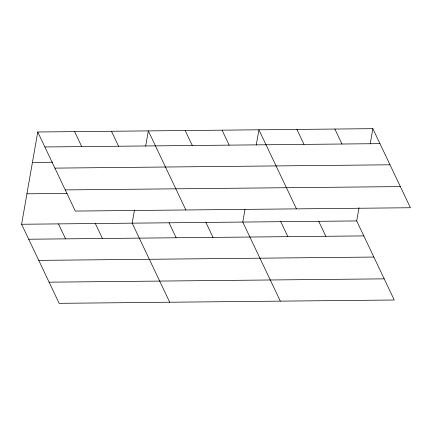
<?xml version="1.0" encoding="UTF-8"?>
<svg xmlns="http://www.w3.org/2000/svg" width="432" height="432" viewBox="0 0 432 432"><rect width="100%" height="100%" fill="white"/><g stroke="black" fill="none" stroke-linecap="round" stroke-linejoin="round"><path stroke-width="0.65" d="M359.019 207.695L356.702 220.93L394.249 300.008L59.146 303.329L21.6 224.257L37.751 131.992L372.854 128.671L410.4 207.743L75.298 211.07L37.751 131.992M134.503 209.92L132.181 223.16L169.733 302.233M145.67 146.119L148.333 130.896L185.879 209.974M244.971 209.488L242.768 222.059L280.314 301.136M256.252 145.022L258.919 129.8L296.465 208.877M370.186 143.894L372.854 128.671M44.858 146.966L379.96 143.64M32.422 162.437L52.526 162.243M54.902 168.118L390.004 164.797M65.254 189.913L400.356 186.592M26.93 193.806L67.144 193.412M21.6 224.257L356.702 220.93M28.706 239.225L363.809 235.904M38.756 260.377L373.858 257.056M49.102 282.177L384.205 278.851M334.876 129.049L341.982 144.018M296.897 129.422L304.004 144.396M318.724 221.308L325.831 236.277M280.746 221.686L287.852 236.655M222.059 130.167L229.165 145.136M185.193 130.534L192.305 145.503M205.907 222.426L213.014 237.4M169.047 222.793L176.153 237.762M111.472 131.263L118.584 146.232M74.612 131.63L81.718 146.599M95.321 223.522L102.433 238.496M58.46 223.889L65.572 238.858"/></g></svg>
